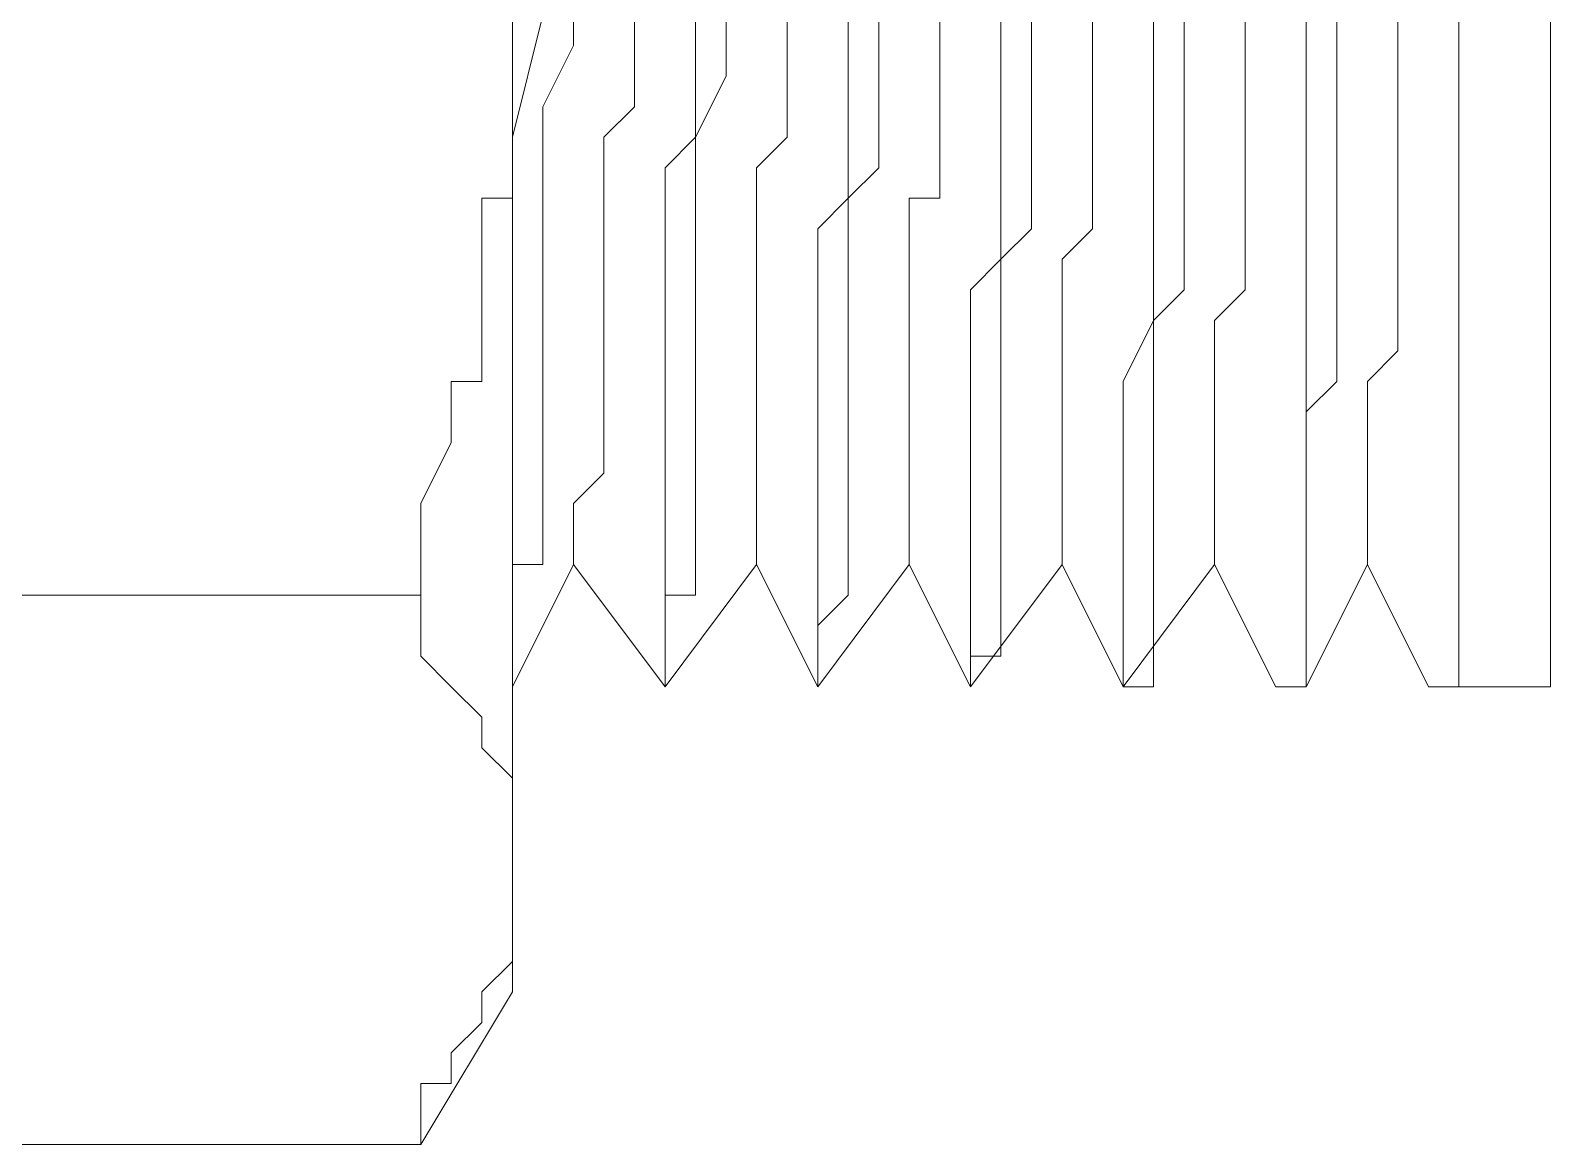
# Model space of a CAD drawing. Header units: millimetres. Extents: x 1341 to 37388, y -13954 to 1849.
# Drawn here: x 29658.43 to 29674.17, y 415.66 to 427.21 of the extents above; entities that cross this region are included whole.
import ezdxf

# ---------------------------------------------------------------- set-up
doc = ezdxf.new("R2010")
doc.units = ezdxf.units.MM
doc.layers.add('COMPONENTE', color=3, linetype='Continuous')

# ---------------------------------------------------------------- blocks, each defined once
blk = doc.blocks.new('TRANFORMADOR_IP00_TRAEL_VISTA_FRONT')
at = {"layer": 'COMPONENTE', "linetype": 'Continuous', "lineweight": 0}
for points in [[(5239.245, 3560.879), (5239.245, 3552.022)], [(5250, 3558.664), (5250, 3545.379)], [(5239.878, 3552.022), (5239.878, 3552.654)], [(5240.51, 3552.022), (5240.51, 3552.654)], [(5242.092, 3552.022), (5242.092, 3552.654)], [(5242.724, 3552.022), (5242.724, 3552.654)], [(5243.673, 3552.022), (5243.673, 3552.654)], [(5244.306, 3552.022), (5244.306, 3552.654)], [(5245.255, 3552.022), (5245.255, 3552.654)], [(5245.887, 3552.022), (5245.887, 3552.654)], [(5246.204, 3552.022), (5246.204, 3552.654)], [(5246.836, 3552.022), (5246.836, 3552.654)], [(5247.469, 3552.022), (5247.469, 3552.654)], [(5248.418, 3552.022), (5248.418, 3552.654)], [(5249.051, 3552.022), (5249.051, 3552.654)], [(5239.245, 3552.022), (5239.245, 3552.338)], [(5239.245, 3551.073), (5239.561, 3552.338)], [(5241.143, 3551.706), (5241.143, 3552.338)], [(5241.459, 3551.706), (5241.459, 3552.338)], [(5243.041, 3551.706), (5243.041, 3552.338)], [(5244.622, 3551.706), (5244.622, 3552.338)], [(5247.785, 3551.706), (5247.785, 3552.338)], [(5239.245, 3551.389), (5239.245, 3552.022)], [(5239.245, 3552.022), (5239.245, 3543.481)], [(5239.561, 3551.389), (5239.878, 3552.022)], [(5240.51, 3551.389), (5240.51, 3552.022)], [(5242.092, 3551.706), (5242.092, 3552.022)], [(5242.724, 3551.073), (5242.724, 3552.022)], [(5243.673, 3551.706), (5243.673, 3552.022)], [(5244.306, 3551.389), (5244.306, 3552.022)], [(5245.255, 3551.389), (5245.255, 3552.022)], [(5245.887, 3551.073), (5245.887, 3552.022)], [(5246.204, 3551.073), (5246.204, 3552.022)], [(5246.836, 3551.706), (5246.836, 3552.022)], [(5247.469, 3551.073), (5247.469, 3552.022)], [(5248.418, 3551.706), (5248.418, 3552.022)], [(5249.051, 3551.389), (5249.051, 3552.022)], [(5241.143, 3551.073), (5241.459, 3551.706)], [(5241.143, 3551.073), (5241.143, 3551.706)], [(5242.092, 3551.073), (5242.092, 3551.706)], [(5243.041, 3551.073), (5243.041, 3551.706)], [(5243.673, 3551.073), (5243.673, 3551.706)], [(5244.622, 3551.073), (5244.622, 3551.706)], [(5246.836, 3551.073), (5246.836, 3551.706)], [(5247.785, 3551.073), (5247.785, 3551.706)], [(5248.418, 3551.073), (5248.418, 3551.706)], [(5239.245, 3551.073), (5239.245, 3551.389)], [(5239.561, 3551.073), (5239.561, 3551.389)], [(5240.194, 3551.073), (5240.51, 3551.389)], [(5244.306, 3551.073), (5244.306, 3551.389)], [(5245.255, 3551.073), (5245.255, 3551.389)], [(5249.051, 3551.073), (5249.051, 3551.389)], [(5239.245, 3550.44), (5239.245, 3551.073)], [(5239.245, 3550.44), (5239.245, 3551.073)], [(5239.561, 3550.757), (5239.561, 3551.073)], [(5240.194, 3550.757), (5240.194, 3551.073)], [(5240.827, 3550.757), (5241.143, 3551.073)], [(5241.143, 3550.757), (5241.143, 3551.073)], [(5241.775, 3550.757), (5242.092, 3551.073)], [(5242.724, 3550.44), (5242.724, 3551.073)], [(5242.724, 3551.073), (5242.724, 3551.073)], [(5243.041, 3550.757), (5243.041, 3551.073)], [(5243.673, 3550.757), (5243.673, 3551.073)], [(5244.306, 3550.757), (5244.306, 3551.073)], [(5244.622, 3550.757), (5244.622, 3551.073)], [(5245.255, 3550.757), (5245.255, 3551.073)], [(5245.887, 3550.44), (5245.887, 3551.073)], [(5245.887, 3551.073), (5245.887, 3551.073)], [(5246.204, 3550.44), (5246.204, 3551.073)], [(5246.204, 3551.073), (5246.204, 3551.073)], [(5246.836, 3550.757), (5246.836, 3551.073)], [(5247.469, 3550.44), (5247.469, 3551.073)], [(5247.469, 3551.073), (5247.469, 3551.073)], [(5247.785, 3550.757), (5247.785, 3551.073)], [(5248.418, 3550.757), (5248.418, 3551.073)], [(5249.051, 3550.757), (5249.051, 3551.073)], [(5239.561, 3550.44), (5239.561, 3550.757)], [(5240.194, 3550.44), (5240.194, 3550.757)], [(5240.827, 3550.44), (5240.827, 3550.757)], [(5241.143, 3550.44), (5241.143, 3550.757)], [(5241.775, 3550.44), (5241.775, 3550.757)], [(5242.724, 3550.44), (5243.041, 3550.757)], [(5243.673, 3550.44), (5243.673, 3550.757)], [(5244.306, 3550.44), (5244.306, 3550.757)], [(5244.622, 3550.44), (5244.622, 3550.757)], [(5245.255, 3550.44), (5245.255, 3550.757)], [(5246.836, 3550.44), (5246.836, 3550.757)], [(5247.785, 3550.44), (5247.785, 3550.757)], [(5248.418, 3550.44), (5248.418, 3550.757)], [(5249.051, 3550.44), (5249.051, 3550.757)], [(5238.929, 3549.808), (5238.929, 3550.44)], [(5238.929, 3550.44), (5239.245, 3550.44)], [(5239.245, 3550.124), (5239.245, 3550.44)], [(5239.245, 3550.44), (5239.245, 3550.44)], [(5239.561, 3550.124), (5239.561, 3550.44)], [(5240.194, 3550.124), (5240.194, 3550.44)], [(5240.194, 3550.44), (5240.194, 3550.44)], [(5240.827, 3550.124), (5240.827, 3550.44)], [(5241.143, 3550.124), (5241.143, 3550.44)], [(5241.775, 3550.124), (5241.775, 3550.44)], [(5241.775, 3550.44), (5241.775, 3550.44)], [(5242.408, 3550.124), (5242.724, 3550.44)], [(5242.724, 3550.124), (5242.724, 3550.44)], [(5242.724, 3550.44), (5242.724, 3550.44)], [(5243.357, 3550.124), (5243.357, 3550.44)], [(5243.357, 3550.44), (5243.673, 3550.44)], [(5244.306, 3550.124), (5244.306, 3550.44)], [(5244.622, 3550.124), (5244.622, 3550.44)], [(5245.255, 3550.124), (5245.255, 3550.44)], [(5245.255, 3550.44), (5245.255, 3550.44)], [(5245.887, 3549.808), (5245.887, 3550.44)], [(5245.887, 3550.44), (5245.887, 3550.44)], [(5246.204, 3549.808), (5246.204, 3550.44)], [(5246.204, 3550.44), (5246.204, 3550.44)], [(5246.836, 3550.124), (5246.836, 3550.44)], [(5246.836, 3550.44), (5246.836, 3550.44)], [(5247.469, 3550.124), (5247.469, 3550.44)], [(5247.469, 3550.44), (5247.469, 3550.44)], [(5247.785, 3550.124), (5247.785, 3550.44)], [(5248.418, 3550.124), (5248.418, 3550.44)], [(5248.418, 3550.44), (5248.418, 3550.44)], [(5249.051, 3550.124), (5249.051, 3550.44)], [(5239.245, 3549.808), (5239.245, 3550.124)], [(5239.561, 3549.808), (5239.561, 3550.124)], [(5240.194, 3549.808), (5240.194, 3550.124)], [(5240.827, 3549.491), (5240.827, 3550.124)], [(5241.143, 3549.808), (5241.143, 3550.124)], [(5241.775, 3549.808), (5241.775, 3550.124)], [(5242.408, 3549.491), (5242.408, 3550.124)], [(5242.724, 3549.808), (5242.724, 3550.124)], [(5243.357, 3549.808), (5243.357, 3550.124)], [(5244.306, 3549.808), (5244.622, 3550.124)], [(5244.306, 3549.808), (5244.306, 3550.124)], [(5244.939, 3549.808), (5245.255, 3550.124)], [(5246.836, 3549.808), (5246.836, 3550.124)], [(5247.469, 3549.491), (5247.469, 3550.124)], [(5247.785, 3549.808), (5247.785, 3550.124)], [(5248.418, 3549.808), (5248.418, 3550.124)], [(5249.051, 3549.808), (5249.051, 3550.124)], [(5238.929, 3549.491), (5238.929, 3549.808)], [(5239.245, 3549.491), (5239.245, 3549.808)], [(5239.561, 3549.491), (5239.561, 3549.808)], [(5240.194, 3549.491), (5240.194, 3549.808)], [(5241.143, 3549.491), (5241.143, 3549.808)], [(5241.775, 3549.491), (5241.775, 3549.808)], [(5242.724, 3549.491), (5242.724, 3549.808)], [(5243.357, 3549.491), (5243.357, 3549.808)], [(5243.99, 3549.491), (5244.306, 3549.808)], [(5244.306, 3549.491), (5244.306, 3549.808)], [(5244.939, 3549.491), (5244.939, 3549.808)], [(5245.887, 3549.491), (5245.887, 3549.808)], [(5246.204, 3549.491), (5246.204, 3549.808)], [(5246.836, 3549.491), (5246.836, 3549.808)], [(5247.785, 3549.491), (5247.785, 3549.808)], [(5248.418, 3549.491), (5248.418, 3549.808)], [(5249.051, 3549.491), (5249.051, 3549.808)], [(5238.929, 3549.175), (5238.929, 3549.491)], [(5239.245, 3549.175), (5239.245, 3549.491)], [(5239.561, 3549.175), (5239.561, 3549.491)], [(5240.194, 3549.175), (5240.194, 3549.491)], [(5240.194, 3549.491), (5240.194, 3549.491)], [(5240.827, 3549.175), (5240.827, 3549.491)], [(5240.827, 3549.491), (5240.827, 3549.491)], [(5241.143, 3549.175), (5241.143, 3549.491)], [(5241.775, 3549.175), (5241.775, 3549.491)], [(5241.775, 3549.491), (5241.775, 3549.491)], [(5242.408, 3549.175), (5242.408, 3549.491)], [(5242.408, 3549.491), (5242.408, 3549.491)], [(5242.724, 3549.175), (5242.724, 3549.491)], [(5243.357, 3549.175), (5243.357, 3549.491)], [(5243.357, 3549.491), (5243.357, 3549.491)], [(5243.99, 3549.175), (5243.99, 3549.491)], [(5244.306, 3549.175), (5244.306, 3549.491)], [(5244.939, 3549.175), (5244.939, 3549.491)], [(5244.939, 3549.491), (5244.939, 3549.491)], [(5245.887, 3549.175), (5246.204, 3549.491)], [(5245.887, 3549.175), (5245.887, 3549.491)], [(5245.887, 3549.491), (5245.887, 3549.491)], [(5246.204, 3549.491), (5246.204, 3549.491)], [(5246.52, 3549.175), (5246.836, 3549.491)], [(5246.836, 3549.491), (5246.836, 3549.491)], [(5247.469, 3549.175), (5247.469, 3549.491)], [(5247.469, 3549.491), (5247.469, 3549.491)], [(5247.785, 3549.175), (5247.785, 3549.491)], [(5248.418, 3549.175), (5248.418, 3549.491)], [(5248.418, 3549.491), (5248.418, 3549.491)], [(5249.051, 3549.175), (5249.051, 3549.491)], [(5238.929, 3548.542), (5238.929, 3549.175)], [(5239.245, 3548.859), (5239.245, 3549.175)], [(5239.561, 3548.859), (5239.561, 3549.175)], [(5240.194, 3548.859), (5240.194, 3549.175)], [(5240.827, 3548.859), (5240.827, 3549.175)], [(5241.143, 3548.859), (5241.143, 3549.175)], [(5241.775, 3548.859), (5241.775, 3549.175)], [(5242.408, 3548.542), (5242.408, 3549.175)], [(5242.724, 3548.859), (5242.724, 3549.175)], [(5243.357, 3548.859), (5243.357, 3549.175)], [(5243.99, 3548.859), (5243.99, 3549.175)], [(5244.306, 3548.859), (5244.306, 3549.175)], [(5244.939, 3548.859), (5244.939, 3549.175)], [(5245.571, 3548.542), (5245.887, 3549.175)], [(5245.887, 3548.542), (5245.887, 3549.175)], [(5246.52, 3548.859), (5246.52, 3549.175)], [(5247.469, 3548.542), (5247.469, 3549.175)], [(5247.785, 3548.859), (5247.785, 3549.175)], [(5248.418, 3548.859), (5248.418, 3549.175)], [(5249.051, 3548.859), (5249.051, 3549.175)], [(5239.245, 3548.542), (5239.245, 3548.859)], [(5239.561, 3548.542), (5239.561, 3548.859)], [(5240.194, 3548.542), (5240.194, 3548.859)], [(5240.827, 3548.542), (5240.827, 3548.859)], [(5241.143, 3548.542), (5241.143, 3548.859)], [(5241.775, 3548.542), (5241.775, 3548.859)], [(5242.724, 3548.542), (5242.724, 3548.859)], [(5243.357, 3548.542), (5243.357, 3548.859)], [(5243.99, 3548.542), (5243.99, 3548.859)], [(5244.306, 3548.542), (5244.306, 3548.859)], [(5244.939, 3548.542), (5244.939, 3548.859)], [(5246.52, 3548.542), (5246.52, 3548.859)], [(5247.785, 3548.542), (5247.785, 3548.859)], [(5248.102, 3548.542), (5248.418, 3548.859)], [(5249.051, 3548.542), (5249.051, 3548.859)], [(5238.612, 3547.91), (5238.612, 3548.542)], [(5238.612, 3548.542), (5238.929, 3548.542)], [(5239.245, 3548.226), (5239.245, 3548.542)], [(5239.245, 3548.542), (5239.245, 3548.542)], [(5239.561, 3547.91), (5239.561, 3548.542)], [(5239.561, 3548.542), (5239.561, 3548.542)], [(5240.194, 3548.226), (5240.194, 3548.542)], [(5240.194, 3548.542), (5240.194, 3548.542)], [(5240.194, 3548.542), (5240.194, 3548.542)], [(5240.827, 3548.226), (5240.827, 3548.542)], [(5241.143, 3547.91), (5241.143, 3548.542)], [(5241.143, 3548.542), (5241.143, 3548.542)], [(5241.775, 3548.226), (5241.775, 3548.542)], [(5241.775, 3548.542), (5241.775, 3548.542)], [(5241.775, 3548.542), (5241.775, 3548.542)], [(5242.408, 3548.226), (5242.408, 3548.542)], [(5242.408, 3548.542), (5242.408, 3548.542)], [(5242.724, 3548.226), (5242.724, 3548.542)], [(5243.357, 3548.226), (5243.357, 3548.542)], [(5243.357, 3548.542), (5243.357, 3548.542)], [(5243.357, 3548.542), (5243.357, 3548.542)], [(5243.99, 3548.226), (5243.99, 3548.542)], [(5243.99, 3548.542), (5243.99, 3548.542)], [(5244.306, 3548.226), (5244.306, 3548.542)], [(5244.939, 3548.226), (5244.939, 3548.542)], [(5244.939, 3548.542), (5244.939, 3548.542)], [(5244.939, 3548.542), (5244.939, 3548.542)], [(5245.571, 3548.226), (5245.571, 3548.542)], [(5245.571, 3548.542), (5245.571, 3548.542)], [(5245.887, 3548.226), (5245.887, 3548.542)], [(5245.887, 3548.542), (5245.887, 3548.542)], [(5246.52, 3548.226), (5246.52, 3548.542)], [(5246.52, 3548.542), (5246.52, 3548.542)], [(5246.52, 3548.542), (5246.52, 3548.542)], [(5247.469, 3548.226), (5247.785, 3548.542)], [(5247.469, 3548.226), (5247.469, 3548.542)], [(5247.469, 3548.542), (5247.469, 3548.542)], [(5248.102, 3548.226), (5248.102, 3548.542)], [(5248.102, 3548.542), (5248.102, 3548.542)], [(5248.102, 3548.542), (5248.102, 3548.542)], [(5249.051, 3547.91), (5249.051, 3548.542)], [(5249.051, 3548.542), (5249.051, 3548.542)], [(5239.245, 3547.91), (5239.245, 3548.226)], [(5240.194, 3547.91), (5240.194, 3548.226)], [(5240.827, 3547.91), (5240.827, 3548.226)], [(5240.827, 3548.226), (5240.827, 3548.226)], [(5241.775, 3547.91), (5241.775, 3548.226)], [(5242.408, 3547.91), (5242.408, 3548.226)], [(5242.408, 3548.226), (5242.408, 3548.226)], [(5242.724, 3547.91), (5242.724, 3548.226)], [(5243.357, 3547.91), (5243.357, 3548.226)], [(5243.99, 3547.91), (5243.99, 3548.226)], [(5244.306, 3547.91), (5244.306, 3548.226)], [(5244.306, 3548.226), (5244.306, 3548.226)], [(5244.939, 3547.91), (5244.939, 3548.226)], [(5245.571, 3547.91), (5245.571, 3548.226)], [(5245.887, 3547.91), (5245.887, 3548.226)], [(5246.52, 3547.91), (5246.52, 3548.226)], [(5247.469, 3547.91), (5247.469, 3548.226)], [(5247.469, 3547.91), (5247.469, 3548.226)], [(5247.469, 3548.226), (5247.469, 3548.226)], [(5248.102, 3547.91), (5248.102, 3548.226)], [(5238.296, 3547.277), (5238.612, 3547.91)], [(5238.612, 3547.91), (5238.612, 3547.91)], [(5239.245, 3547.593), (5239.245, 3547.91)], [(5239.245, 3547.91), (5239.245, 3547.91)], [(5239.561, 3547.593), (5239.561, 3547.91)], [(5239.561, 3547.91), (5239.561, 3547.91)], [(5239.561, 3547.91), (5239.561, 3547.91)], [(5239.561, 3547.91), (5239.561, 3547.91)], [(5240.194, 3547.593), (5240.194, 3547.91)], [(5240.194, 3547.91), (5240.194, 3547.91)], [(5240.194, 3547.91), (5240.194, 3547.91)], [(5240.827, 3547.593), (5240.827, 3547.91)], [(5240.827, 3547.91), (5240.827, 3547.91)], [(5240.827, 3547.91), (5240.827, 3547.91)], [(5241.143, 3547.593), (5241.143, 3547.91)], [(5241.143, 3547.91), (5241.143, 3547.91)], [(5241.143, 3547.91), (5241.143, 3547.91)], [(5241.143, 3547.91), (5241.143, 3547.91)], [(5241.775, 3547.593), (5241.775, 3547.91)], [(5241.775, 3547.91), (5241.775, 3547.91)], [(5241.775, 3547.91), (5241.775, 3547.91)], [(5242.408, 3547.593), (5242.408, 3547.91)], [(5242.408, 3547.91), (5242.408, 3547.91)], [(5242.408, 3547.91), (5242.408, 3547.91)], [(5242.724, 3547.593), (5242.724, 3547.91)], [(5242.724, 3547.91), (5242.724, 3547.91)], [(5242.724, 3547.91), (5242.724, 3547.91)], [(5242.724, 3547.91), (5242.724, 3547.91)], [(5243.357, 3547.593), (5243.357, 3547.91)], [(5243.357, 3547.91), (5243.357, 3547.91)], [(5243.357, 3547.91), (5243.357, 3547.91)], [(5243.357, 3547.91), (5243.357, 3547.91)], [(5243.357, 3547.91), (5243.357, 3547.91)], [(5243.357, 3547.91), (5243.357, 3547.91)], [(5243.99, 3547.593), (5243.99, 3547.91)], [(5243.99, 3547.91), (5243.99, 3547.91)], [(5243.99, 3547.91), (5243.99, 3547.91)], [(5243.99, 3547.91), (5243.99, 3547.91)], [(5244.306, 3547.593), (5244.306, 3547.91)], [(5244.306, 3547.91), (5244.306, 3547.91)], [(5244.306, 3547.91), (5244.306, 3547.91)], [(5244.306, 3547.91), (5244.306, 3547.91)], [(5244.939, 3547.593), (5244.939, 3547.91)], [(5244.939, 3547.91), (5244.939, 3547.91)], [(5244.939, 3547.91), (5244.939, 3547.91)], [(5245.571, 3547.593), (5245.571, 3547.91)], [(5245.571, 3547.91), (5245.571, 3547.91)], [(5245.571, 3547.91), (5245.571, 3547.91)], [(5245.887, 3547.593), (5245.887, 3547.91)], [(5245.887, 3547.91), (5245.887, 3547.91)], [(5245.887, 3547.91), (5245.887, 3547.91)], [(5245.887, 3547.91), (5245.887, 3547.91)], [(5246.52, 3547.593), (5246.52, 3547.91)], [(5246.52, 3547.91), (5246.52, 3547.91)], [(5246.52, 3547.91), (5246.52, 3547.91)], [(5247.469, 3547.593), (5247.469, 3547.91)], [(5247.469, 3547.91), (5247.469, 3547.91)], [(5247.469, 3547.91), (5247.469, 3547.91)], [(5247.469, 3547.91), (5247.469, 3547.91)], [(5247.469, 3547.593), (5247.469, 3547.91)], [(5247.469, 3547.91), (5247.469, 3547.91)], [(5247.469, 3547.91), (5247.469, 3547.91)], [(5248.102, 3547.593), (5248.102, 3547.91)], [(5248.102, 3547.91), (5248.102, 3547.91)], [(5248.102, 3547.91), (5248.102, 3547.91)], [(5248.102, 3547.91), (5248.102, 3547.91)], [(5248.102, 3547.91), (5248.102, 3547.91)], [(5248.102, 3547.91), (5248.102, 3547.91)], [(5249.051, 3547.593), (5249.051, 3547.91)], [(5249.051, 3547.91), (5249.051, 3547.91)], [(5249.051, 3547.91), (5249.051, 3547.91)], [(5249.051, 3547.91), (5249.051, 3547.91)], [(5239.245, 3547.277), (5239.245, 3547.593)], [(5239.561, 3547.277), (5239.561, 3547.593)], [(5239.561, 3547.593), (5239.561, 3547.593)], [(5239.878, 3547.277), (5240.194, 3547.593)], [(5240.194, 3547.593), (5240.194, 3547.593)], [(5240.194, 3547.593), (5240.194, 3547.593)], [(5240.827, 3547.277), (5240.827, 3547.593)], [(5240.827, 3547.593), (5240.827, 3547.593)], [(5241.143, 3547.277), (5241.143, 3547.593)], [(5241.143, 3547.593), (5241.143, 3547.593)], [(5241.775, 3547.277), (5241.775, 3547.593)], [(5242.408, 3547.277), (5242.408, 3547.593)], [(5242.408, 3547.593), (5242.408, 3547.593)], [(5242.724, 3547.277), (5242.724, 3547.593)], [(5242.724, 3547.593), (5242.724, 3547.593)], [(5243.357, 3547.277), (5243.357, 3547.593)], [(5243.99, 3547.277), (5243.99, 3547.593)], [(5243.99, 3547.593), (5243.99, 3547.593)], [(5244.306, 3547.277), (5244.306, 3547.593)], [(5244.306, 3547.593), (5244.306, 3547.593)], [(5244.939, 3547.277), (5244.939, 3547.593)], [(5244.939, 3547.593), (5244.939, 3547.593)], [(5245.571, 3547.277), (5245.571, 3547.593)], [(5245.571, 3547.593), (5245.571, 3547.593)], [(5245.887, 3547.277), (5245.887, 3547.593)], [(5245.887, 3547.593), (5245.887, 3547.593)], [(5246.52, 3547.277), (5246.52, 3547.593)], [(5247.469, 3547.277), (5247.469, 3547.593)], [(5247.469, 3547.593), (5247.469, 3547.593)], [(5247.469, 3547.277), (5247.469, 3547.593)], [(5247.469, 3547.593), (5247.469, 3547.593)], [(5248.102, 3547.277), (5248.102, 3547.593)], [(5248.102, 3547.593), (5248.102, 3547.593)], [(5249.051, 3547.277), (5249.051, 3547.593)], [(5249.051, 3547.593), (5249.051, 3547.593)], [(5238.296, 3546.961), (5238.296, 3547.277)], [(5239.245, 3546.961), (5239.245, 3547.277)], [(5239.561, 3546.961), (5239.561, 3547.277)], [(5239.561, 3547.277), (5239.561, 3547.277)], [(5239.878, 3546.961), (5239.878, 3547.277)], [(5239.878, 3547.277), (5239.878, 3547.277)], [(5239.878, 3547.277), (5239.878, 3547.277)], [(5239.878, 3547.277), (5239.878, 3547.277)], [(5240.827, 3546.961), (5240.827, 3547.277)], [(5240.827, 3547.277), (5240.827, 3547.277)], [(5241.143, 3546.961), (5241.143, 3547.277)], [(5241.143, 3547.277), (5241.143, 3547.277)], [(5241.775, 3546.961), (5241.775, 3547.277)], [(5241.775, 3547.277), (5241.775, 3547.277)], [(5241.775, 3547.277), (5241.775, 3547.277)], [(5242.408, 3546.961), (5242.408, 3547.277)], [(5242.408, 3547.277), (5242.408, 3547.277)], [(5242.724, 3546.961), (5242.724, 3547.277)], [(5242.724, 3547.277), (5242.724, 3547.277)], [(5243.357, 3546.961), (5243.357, 3547.277)], [(5243.357, 3547.277), (5243.357, 3547.277)], [(5243.99, 3546.961), (5243.99, 3547.277)], [(5243.99, 3547.277), (5243.99, 3547.277)], [(5244.306, 3546.961), (5244.306, 3547.277)], [(5244.306, 3547.277), (5244.306, 3547.277)], [(5244.939, 3546.961), (5244.939, 3547.277)], [(5244.939, 3547.277), (5244.939, 3547.277)], [(5244.939, 3547.277), (5244.939, 3547.277)], [(5244.939, 3547.277), (5244.939, 3547.277)], [(5245.571, 3546.961), (5245.571, 3547.277)], [(5245.571, 3547.277), (5245.571, 3547.277)], [(5245.887, 3546.961), (5245.887, 3547.277)], [(5245.887, 3547.277), (5245.887, 3547.277)], [(5246.52, 3546.961), (5246.52, 3547.277)], [(5246.52, 3547.277), (5246.52, 3547.277)], [(5247.469, 3546.961), (5247.469, 3547.277)], [(5247.469, 3547.277), (5247.469, 3547.277)], [(5247.469, 3546.961), (5247.469, 3547.277)], [(5247.469, 3547.277), (5247.469, 3547.277)], [(5248.102, 3546.961), (5248.102, 3547.277)], [(5248.102, 3547.277), (5248.102, 3547.277)], [(5249.051, 3546.961), (5249.051, 3547.277)], [(5249.051, 3547.277), (5249.051, 3547.277)], [(5238.296, 3546.328), (5238.296, 3546.961)], [(5239.245, 3546.645), (5239.245, 3546.961)], [(5239.245, 3546.961), (5239.245, 3546.961)], [(5239.245, 3546.961), (5239.245, 3546.961)], [(5239.245, 3546.961), (5239.245, 3546.961)], [(5239.245, 3546.961), (5239.245, 3546.961)], [(5239.561, 3546.645), (5239.561, 3546.961)], [(5239.561, 3546.961), (5239.561, 3546.961)], [(5239.561, 3546.961), (5239.561, 3546.961)], [(5239.561, 3546.961), (5239.561, 3546.961)], [(5239.878, 3546.645), (5239.878, 3546.961)], [(5239.878, 3546.961), (5239.878, 3546.961)], [(5239.878, 3546.961), (5239.878, 3546.961)], [(5239.878, 3546.961), (5239.878, 3546.961)], [(5239.878, 3546.961), (5239.878, 3546.961)], [(5239.878, 3546.961), (5239.878, 3546.961)], [(5239.878, 3546.961), (5239.878, 3546.961)], [(5239.878, 3546.961), (5239.878, 3546.961)], [(5239.878, 3546.961), (5239.878, 3546.961)], [(5239.878, 3546.961), (5239.878, 3546.961)], [(5240.827, 3546.645), (5240.827, 3546.961)], [(5240.827, 3546.961), (5240.827, 3546.961)], [(5240.827, 3546.961), (5240.827, 3546.961)], [(5240.827, 3546.961), (5240.827, 3546.961)], [(5240.827, 3546.961), (5240.827, 3546.961)], [(5241.143, 3546.645), (5241.143, 3546.961)], [(5241.143, 3546.961), (5241.143, 3546.961)], [(5241.143, 3546.961), (5241.143, 3546.961)], [(5241.143, 3546.961), (5241.143, 3546.961)], [(5241.143, 3546.961), (5241.143, 3546.961)], [(5241.775, 3546.645), (5241.775, 3546.961)], [(5241.775, 3546.961), (5241.775, 3546.961)], [(5241.775, 3546.961), (5241.775, 3546.961)], [(5241.775, 3546.961), (5241.775, 3546.961)], [(5241.775, 3546.961), (5241.775, 3546.961)], [(5241.775, 3546.961), (5241.775, 3546.961)], [(5241.775, 3546.961), (5241.775, 3546.961)], [(5241.775, 3546.961), (5241.775, 3546.961)], [(5241.775, 3546.961), (5241.775, 3546.961)], [(5241.775, 3546.961), (5241.775, 3546.961)], [(5241.775, 3546.961), (5241.775, 3546.961)], [(5242.408, 3546.645), (5242.408, 3546.961)], [(5242.408, 3546.961), (5242.408, 3546.961)], [(5242.408, 3546.961), (5242.408, 3546.961)], [(5242.408, 3546.961), (5242.408, 3546.961)], [(5242.408, 3546.961), (5242.408, 3546.961)], [(5242.724, 3546.645), (5242.724, 3546.961)], [(5242.724, 3546.961), (5242.724, 3546.961)], [(5242.724, 3546.961), (5242.724, 3546.961)], [(5242.724, 3546.961), (5242.724, 3546.961)], [(5243.357, 3546.645), (5243.357, 3546.961)], [(5243.357, 3546.961), (5243.357, 3546.961)], [(5243.357, 3546.961), (5243.357, 3546.961)], [(5243.357, 3546.961), (5243.357, 3546.961)], [(5243.357, 3546.961), (5243.357, 3546.961)], [(5243.357, 3546.961), (5243.357, 3546.961)], [(5243.357, 3546.961), (5243.357, 3546.961)], [(5243.357, 3546.961), (5243.357, 3546.961)], [(5243.357, 3546.961), (5243.357, 3546.961)], [(5243.99, 3546.645), (5243.99, 3546.961)], [(5243.99, 3546.961), (5243.99, 3546.961)], [(5243.99, 3546.961), (5243.99, 3546.961)], [(5243.99, 3546.961), (5243.99, 3546.961)], [(5244.306, 3546.645), (5244.306, 3546.961)], [(5244.306, 3546.961), (5244.306, 3546.961)], [(5244.306, 3546.961), (5244.306, 3546.961)], [(5244.306, 3546.961), (5244.306, 3546.961)], [(5244.939, 3546.645), (5244.939, 3546.961)], [(5244.939, 3546.961), (5244.939, 3546.961)], [(5244.939, 3546.961), (5244.939, 3546.961)], [(5244.939, 3546.961), (5244.939, 3546.961)], [(5244.939, 3546.961), (5244.939, 3546.961)], [(5244.939, 3546.961), (5244.939, 3546.961)], [(5244.939, 3546.961), (5244.939, 3546.961)], [(5244.939, 3546.961), (5244.939, 3546.961)], [(5244.939, 3546.961), (5244.939, 3546.961)], [(5244.939, 3546.961), (5244.939, 3546.961)], [(5244.939, 3546.961), (5244.939, 3546.961)], [(5245.571, 3546.645), (5245.571, 3546.961)], [(5245.571, 3546.961), (5245.571, 3546.961)], [(5245.571, 3546.961), (5245.571, 3546.961)], [(5245.571, 3546.961), (5245.571, 3546.961)], [(5245.571, 3546.961), (5245.571, 3546.961)], [(5245.887, 3546.645), (5245.887, 3546.961)], [(5245.887, 3546.961), (5245.887, 3546.961)], [(5245.887, 3546.961), (5245.887, 3546.961)], [(5245.887, 3546.961), (5245.887, 3546.961)], [(5246.52, 3546.645), (5246.52, 3546.961)], [(5246.52, 3546.961), (5246.52, 3546.961)], [(5246.52, 3546.961), (5246.52, 3546.961)], [(5246.52, 3546.961), (5246.52, 3546.961)], [(5246.52, 3546.961), (5246.52, 3546.961)], [(5246.52, 3546.961), (5246.52, 3546.961)], [(5246.52, 3546.961), (5246.52, 3546.961)], [(5246.52, 3546.961), (5246.52, 3546.961)], [(5246.52, 3546.961), (5246.52, 3546.961)], [(5246.52, 3546.961), (5246.52, 3546.961)], [(5246.52, 3546.961), (5246.52, 3546.961)], [(5247.469, 3546.645), (5247.469, 3546.961)], [(5247.469, 3546.961), (5247.469, 3546.961)], [(5247.469, 3546.961), (5247.469, 3546.961)], [(5247.469, 3546.961), (5247.469, 3546.961)], [(5247.469, 3546.645), (5247.469, 3546.961)], [(5247.469, 3546.961), (5247.469, 3546.961)], [(5247.469, 3546.961), (5247.469, 3546.961)], [(5247.469, 3546.961), (5247.469, 3546.961)], [(5247.469, 3546.961), (5247.469, 3546.961)], [(5248.102, 3546.645), (5248.102, 3546.961)], [(5248.102, 3546.961), (5248.102, 3546.961)], [(5248.102, 3546.961), (5248.102, 3546.961)], [(5248.102, 3546.961), (5248.102, 3546.961)], [(5248.102, 3546.961), (5248.102, 3546.961)], [(5248.102, 3546.961), (5248.102, 3546.961)], [(5248.102, 3546.961), (5248.102, 3546.961)], [(5249.051, 3546.645), (5249.051, 3546.961)], [(5249.051, 3546.961), (5249.051, 3546.961)], [(5249.051, 3546.961), (5249.051, 3546.961)], [(5249.051, 3546.961), (5249.051, 3546.961)], [(5239.245, 3545.379), (5239.878, 3546.645)], [(5239.245, 3545.379), (5239.878, 3546.645)], [(5239.245, 3546.328), (5239.245, 3546.645)], [(5239.245, 3546.645), (5239.245, 3546.645)], [(5239.245, 3546.645), (5239.561, 3546.645)], [(5239.245, 3546.328), (5239.245, 3546.645)], [(5239.245, 3546.645), (5239.245, 3546.645)], [(5239.878, 3546.645), (5240.827, 3545.379)], [(5239.878, 3546.645), (5239.878, 3546.645)], [(5239.878, 3546.645), (5239.878, 3546.645)], [(5240.827, 3545.379), (5241.775, 3546.645)], [(5240.827, 3545.379), (5241.775, 3546.645)], [(5240.827, 3546.328), (5240.827, 3546.645)], [(5240.827, 3546.645), (5240.827, 3546.645)], [(5241.143, 3546.328), (5241.143, 3546.645)], [(5241.143, 3546.645), (5241.143, 3546.645)], [(5241.775, 3546.645), (5242.408, 3545.379)], [(5241.775, 3546.645), (5241.775, 3546.645)], [(5241.775, 3546.645), (5241.775, 3546.645)], [(5241.775, 3546.645), (5241.775, 3546.645)], [(5242.408, 3545.379), (5243.357, 3546.645)], [(5242.408, 3545.379), (5243.357, 3546.645)], [(5242.408, 3546.328), (5242.408, 3546.645)], [(5242.408, 3546.645), (5242.408, 3546.645)], [(5242.724, 3546.328), (5242.724, 3546.645)], [(5242.724, 3546.645), (5242.724, 3546.645)], [(5242.724, 3546.645), (5242.724, 3546.645)], [(5243.357, 3546.645), (5243.99, 3545.379)], [(5243.357, 3546.645), (5243.357, 3546.645)], [(5243.357, 3546.645), (5243.357, 3546.645)], [(5243.357, 3546.645), (5243.357, 3546.645)], [(5243.357, 3546.645), (5243.357, 3546.645)], [(5243.357, 3546.645), (5243.357, 3546.645)], [(5243.357, 3546.645), (5243.357, 3546.645)], [(5243.99, 3545.379), (5244.939, 3546.645)], [(5243.99, 3545.379), (5244.939, 3546.645)], [(5243.99, 3546.328), (5243.99, 3546.645)], [(5243.99, 3546.645), (5243.99, 3546.645)], [(5243.99, 3546.645), (5243.99, 3546.645)], [(5244.306, 3546.328), (5244.306, 3546.645)], [(5244.306, 3546.645), (5244.306, 3546.645)], [(5244.306, 3546.645), (5244.306, 3546.645)], [(5244.939, 3546.645), (5245.571, 3545.379)], [(5244.939, 3546.645), (5244.939, 3546.645)], [(5244.939, 3546.645), (5244.939, 3546.645)], [(5245.571, 3545.379), (5246.52, 3546.645)], [(5245.571, 3545.379), (5246.52, 3546.645)], [(5245.571, 3546.328), (5245.571, 3546.645)], [(5245.571, 3546.645), (5245.571, 3546.645)], [(5245.887, 3546.328), (5245.887, 3546.645)], [(5245.887, 3546.645), (5245.887, 3546.645)], [(5245.887, 3546.645), (5245.887, 3546.645)], [(5246.52, 3546.645), (5247.153, 3545.379)], [(5246.52, 3546.645), (5246.52, 3546.645)], [(5246.52, 3546.645), (5246.52, 3546.645)], [(5246.52, 3546.645), (5246.52, 3546.645)], [(5246.52, 3546.645), (5246.52, 3546.645)], [(5247.469, 3545.379), (5248.102, 3546.645)], [(5247.469, 3545.379), (5248.102, 3546.645)], [(5247.469, 3546.328), (5247.469, 3546.645)], [(5247.469, 3546.645), (5247.469, 3546.645)], [(5247.469, 3546.645), (5247.469, 3546.645)], [(5247.469, 3546.328), (5247.469, 3546.645)], [(5247.469, 3546.645), (5247.469, 3546.645)], [(5248.102, 3546.645), (5248.734, 3545.379)], [(5248.102, 3546.645), (5248.102, 3546.645)], [(5248.102, 3546.645), (5248.102, 3546.645)], [(5248.102, 3546.645), (5248.102, 3546.645)], [(5248.102, 3546.645), (5248.102, 3546.645)], [(5248.102, 3546.645), (5248.102, 3546.645)], [(5248.102, 3546.645), (5248.102, 3546.645)], [(5248.102, 3546.645), (5248.102, 3546.645)], [(5249.051, 3546.328), (5249.051, 3546.645)], [(5249.051, 3546.645), (5249.051, 3546.645)], [(5249.051, 3546.645), (5249.051, 3546.645)], [(5222.797, 3546.328), (5238.296, 3546.328)], [(5238.296, 3546.012), (5238.296, 3546.328)], [(5239.245, 3546.012), (5239.245, 3546.328)], [(5239.245, 3546.328), (5239.245, 3546.328)], [(5239.245, 3546.328), (5239.245, 3546.328)], [(5239.245, 3546.328), (5239.245, 3546.328)], [(5239.245, 3546.328), (5239.245, 3546.328)], [(5239.245, 3546.012), (5239.245, 3546.328)], [(5239.245, 3546.328), (5239.245, 3546.328)], [(5239.245, 3546.328), (5239.245, 3546.328)], [(5239.245, 3546.328), (5239.245, 3546.328)], [(5239.245, 3546.328), (5239.245, 3546.328)], [(5239.245, 3546.328), (5239.245, 3546.328)], [(5239.245, 3546.328), (5239.245, 3546.328)], [(5240.827, 3546.012), (5240.827, 3546.328)], [(5240.827, 3546.328), (5240.827, 3546.328)], [(5240.827, 3546.328), (5240.827, 3546.328)], [(5240.827, 3546.328), (5240.827, 3546.328)], [(5240.827, 3546.328), (5241.143, 3546.328)], [(5240.827, 3546.012), (5240.827, 3546.328)], [(5240.827, 3546.328), (5240.827, 3546.328)], [(5240.827, 3546.328), (5240.827, 3546.328)], [(5240.827, 3546.328), (5240.827, 3546.328)], [(5240.827, 3546.328), (5240.827, 3546.328)], [(5240.827, 3546.328), (5240.827, 3546.328)], [(5241.143, 3546.328), (5241.143, 3546.328)], [(5242.408, 3546.012), (5242.724, 3546.328)], [(5242.408, 3546.012), (5242.408, 3546.328)], [(5242.408, 3546.328), (5242.408, 3546.328)], [(5242.408, 3546.328), (5242.408, 3546.328)], [(5242.408, 3546.328), (5242.408, 3546.328)], [(5242.408, 3546.328), (5242.408, 3546.328)], [(5242.408, 3546.328), (5242.408, 3546.328)], [(5242.724, 3546.328), (5242.724, 3546.328)], [(5242.724, 3546.328), (5242.724, 3546.328)], [(5242.724, 3546.328), (5242.724, 3546.328)], [(5242.724, 3546.328), (5242.724, 3546.328)], [(5242.724, 3546.328), (5242.724, 3546.328)], [(5243.99, 3546.012), (5243.99, 3546.328)], [(5243.99, 3546.328), (5243.99, 3546.328)], [(5243.99, 3546.328), (5243.99, 3546.328)], [(5243.99, 3546.328), (5243.99, 3546.328)], [(5243.99, 3546.328), (5243.99, 3546.328)], [(5244.306, 3546.012), (5244.306, 3546.328)], [(5244.306, 3546.328), (5244.306, 3546.328)], [(5244.306, 3546.328), (5244.306, 3546.328)], [(5244.306, 3546.328), (5244.306, 3546.328)], [(5244.306, 3546.328), (5244.306, 3546.328)], [(5245.571, 3546.012), (5245.571, 3546.328)], [(5245.571, 3546.328), (5245.571, 3546.328)], [(5245.571, 3546.328), (5245.571, 3546.328)], [(5245.571, 3546.328), (5245.571, 3546.328)], [(5245.571, 3546.328), (5245.571, 3546.328)], [(5245.571, 3546.328), (5245.571, 3546.328)], [(5245.887, 3546.012), (5245.887, 3546.328)], [(5245.887, 3546.328), (5245.887, 3546.328)], [(5245.887, 3546.328), (5245.887, 3546.328)], [(5245.887, 3546.328), (5245.887, 3546.328)], [(5245.887, 3546.328), (5245.887, 3546.328)], [(5247.469, 3546.012), (5247.469, 3546.328)], [(5247.469, 3546.328), (5247.469, 3546.328)], [(5247.469, 3546.328), (5247.469, 3546.328)], [(5247.469, 3546.328), (5247.469, 3546.328)], [(5247.469, 3546.328), (5247.469, 3546.328)], [(5247.469, 3546.328), (5247.469, 3546.328)], [(5247.469, 3546.012), (5247.469, 3546.328)], [(5247.469, 3546.328), (5247.469, 3546.328)], [(5247.469, 3546.328), (5247.469, 3546.328)], [(5247.469, 3546.328), (5247.469, 3546.328)], [(5247.469, 3546.328), (5247.469, 3546.328)], [(5247.469, 3546.328), (5247.469, 3546.328)], [(5249.051, 3546.012), (5249.051, 3546.328)], [(5249.051, 3546.328), (5249.051, 3546.328)], [(5249.051, 3546.328), (5249.051, 3546.328)], [(5249.051, 3546.328), (5249.051, 3546.328)], [(5249.051, 3546.328), (5249.051, 3546.328)], [(5238.296, 3545.696), (5238.296, 3546.012)], [(5239.245, 3545.696), (5239.245, 3546.012)], [(5239.245, 3546.012), (5239.245, 3546.012)], [(5239.245, 3546.012), (5239.245, 3546.012)], [(5239.245, 3546.012), (5239.245, 3546.012)], [(5239.245, 3545.696), (5239.245, 3546.012)], [(5239.245, 3546.012), (5239.245, 3546.012)], [(5239.245, 3546.012), (5239.245, 3546.012)], [(5239.245, 3546.012), (5239.245, 3546.012)], [(5240.827, 3545.696), (5240.827, 3546.012)], [(5240.827, 3546.012), (5240.827, 3546.012)], [(5240.827, 3546.012), (5240.827, 3546.012)], [(5240.827, 3545.696), (5240.827, 3546.012)], [(5240.827, 3546.012), (5240.827, 3546.012)], [(5240.827, 3546.012), (5240.827, 3546.012)], [(5242.408, 3545.696), (5242.408, 3546.012)], [(5242.408, 3546.012), (5242.408, 3546.012)], [(5242.408, 3546.012), (5242.408, 3546.012)], [(5242.408, 3545.696), (5242.408, 3546.012)], [(5242.408, 3546.012), (5242.408, 3546.012)], [(5242.408, 3546.012), (5242.408, 3546.012)], [(5243.99, 3545.696), (5243.99, 3546.012)], [(5243.99, 3546.012), (5243.99, 3546.012)], [(5243.99, 3546.012), (5243.99, 3546.012)], [(5243.99, 3546.012), (5243.99, 3546.012)], [(5244.306, 3545.696), (5244.306, 3546.012)], [(5244.306, 3546.012), (5244.306, 3546.012)], [(5244.306, 3546.012), (5244.306, 3546.012)], [(5244.306, 3546.012), (5244.306, 3546.012)], [(5245.571, 3545.696), (5245.571, 3546.012)], [(5245.571, 3546.012), (5245.571, 3546.012)], [(5245.571, 3546.012), (5245.571, 3546.012)], [(5245.571, 3546.012), (5245.571, 3546.012)], [(5245.887, 3545.696), (5245.887, 3546.012)], [(5245.887, 3546.012), (5245.887, 3546.012)], [(5245.887, 3546.012), (5245.887, 3546.012)], [(5247.469, 3545.696), (5247.469, 3546.012)], [(5247.469, 3546.012), (5247.469, 3546.012)], [(5247.469, 3545.696), (5247.469, 3546.012)], [(5247.469, 3546.012), (5247.469, 3546.012)], [(5247.469, 3546.012), (5247.469, 3546.012)], [(5249.051, 3545.696), (5249.051, 3546.012)], [(5249.051, 3546.012), (5249.051, 3546.012)], [(5249.051, 3546.012), (5249.051, 3546.012)], [(5249.051, 3546.012), (5249.051, 3546.012)], [(5238.612, 3545.379), (5238.296, 3545.696)], [(5239.245, 3545.379), (5239.245, 3545.696)], [(5239.245, 3545.696), (5239.245, 3545.696)], [(5239.245, 3545.696), (5239.245, 3545.696)], [(5239.245, 3545.696), (5239.245, 3545.696)], [(5239.245, 3545.379), (5239.245, 3545.696)], [(5239.245, 3545.696), (5239.245, 3545.696)], [(5240.827, 3545.379), (5240.827, 3545.696)], [(5240.827, 3545.696), (5240.827, 3545.696)], [(5240.827, 3545.696), (5240.827, 3545.696)], [(5240.827, 3545.696), (5240.827, 3545.696)], [(5240.827, 3545.696), (5240.827, 3545.696)], [(5240.827, 3545.379), (5240.827, 3545.696)], [(5240.827, 3545.696), (5240.827, 3545.696)], [(5240.827, 3545.696), (5240.827, 3545.696)], [(5240.827, 3545.696), (5240.827, 3545.696)], [(5242.408, 3545.379), (5242.408, 3545.696)], [(5242.408, 3545.696), (5242.408, 3545.696)], [(5242.408, 3545.696), (5242.408, 3545.696)], [(5242.408, 3545.696), (5242.408, 3545.696)], [(5242.408, 3545.379), (5242.408, 3545.696)], [(5242.408, 3545.696), (5242.408, 3545.696)], [(5242.408, 3545.696), (5242.408, 3545.696)], [(5242.408, 3545.696), (5242.408, 3545.696)], [(5242.408, 3545.696), (5242.408, 3545.696)], [(5243.99, 3545.379), (5243.99, 3545.696)], [(5243.99, 3545.696), (5243.99, 3545.696)], [(5243.99, 3545.696), (5243.99, 3545.696)], [(5243.99, 3545.696), (5243.99, 3545.696)], [(5243.99, 3545.696), (5243.99, 3545.696)], [(5243.99, 3545.696), (5244.306, 3545.696)], [(5243.99, 3545.379), (5243.99, 3545.696)], [(5243.99, 3545.696), (5243.99, 3545.696)], [(5243.99, 3545.696), (5243.99, 3545.696)], [(5243.99, 3545.696), (5243.99, 3545.696)], [(5245.571, 3545.379), (5245.571, 3545.696)], [(5245.571, 3545.696), (5245.571, 3545.696)], [(5245.571, 3545.696), (5245.571, 3545.696)], [(5245.571, 3545.696), (5245.571, 3545.696)], [(5245.887, 3545.379), (5245.887, 3545.696)], [(5245.887, 3545.696), (5245.887, 3545.696)], [(5245.887, 3545.696), (5245.887, 3545.696)], [(5245.887, 3545.696), (5245.887, 3545.696)], [(5245.887, 3545.696), (5245.887, 3545.696)], [(5247.469, 3545.379), (5247.469, 3545.696)], [(5247.469, 3545.696), (5247.469, 3545.696)], [(5247.469, 3545.696), (5247.469, 3545.696)], [(5247.469, 3545.696), (5247.469, 3545.696)], [(5247.469, 3545.379), (5247.469, 3545.696)], [(5247.469, 3545.696), (5247.469, 3545.696)], [(5247.469, 3545.696), (5247.469, 3545.696)], [(5247.469, 3545.696), (5247.469, 3545.696)], [(5247.469, 3545.696), (5247.469, 3545.696)], [(5249.051, 3545.379), (5249.051, 3545.696)], [(5249.051, 3545.696), (5249.051, 3545.696)], [(5249.051, 3545.696), (5249.051, 3545.696)], [(5249.051, 3545.696), (5249.051, 3545.696)], [(5238.929, 3545.063), (5238.612, 3545.379)], [(5238.612, 3545.379), (5238.612, 3545.379)], [(5238.612, 3545.379), (5238.612, 3545.379)], [(5239.245, 3545.379), (5239.245, 3545.379)], [(5239.245, 3545.379), (5239.245, 3545.379)], [(5239.245, 3545.379), (5239.245, 3545.379)], [(5239.245, 3545.379), (5239.245, 3545.379)], [(5239.245, 3545.379), (5239.245, 3545.379)], [(5239.245, 3545.379), (5239.245, 3545.379)], [(5239.245, 3545.379), (5239.245, 3545.379)], [(5239.245, 3545.379), (5239.245, 3545.379)], [(5239.245, 3545.379), (5239.245, 3545.379)], [(5239.245, 3545.379), (5239.245, 3545.379)], [(5239.245, 3545.379), (5239.245, 3545.379)], [(5239.245, 3545.379), (5239.245, 3545.379)], [(5240.827, 3545.379), (5240.827, 3545.379)], [(5240.827, 3545.379), (5240.827, 3545.379)], [(5240.827, 3545.379), (5240.827, 3545.379)], [(5240.827, 3545.379), (5240.827, 3545.379)], [(5240.827, 3545.379), (5240.827, 3545.379)], [(5240.827, 3545.379), (5240.827, 3545.379)], [(5240.827, 3545.379), (5240.827, 3545.379)], [(5240.827, 3545.379), (5240.827, 3545.379)], [(5240.827, 3545.379), (5240.827, 3545.379)], [(5240.827, 3545.379), (5240.827, 3545.379)], [(5240.827, 3545.379), (5240.827, 3545.379)], [(5240.827, 3545.379), (5240.827, 3545.379)], [(5240.827, 3545.379), (5240.827, 3545.379)], [(5240.827, 3545.379), (5240.827, 3545.379)], [(5240.827, 3545.379), (5240.827, 3545.379)], [(5240.827, 3545.379), (5240.827, 3545.379)], [(5240.827, 3545.379), (5240.827, 3545.379)], [(5240.827, 3545.379), (5240.827, 3545.379)], [(5240.827, 3545.379), (5240.827, 3545.379)], [(5242.408, 3545.379), (5242.408, 3545.379)], [(5242.408, 3545.379), (5242.408, 3545.379)], [(5242.408, 3545.379), (5242.408, 3545.379)], [(5242.408, 3545.379), (5242.408, 3545.379)], [(5242.408, 3545.379), (5242.408, 3545.379)], [(5242.408, 3545.379), (5242.408, 3545.379)], [(5242.408, 3545.379), (5242.408, 3545.379)], [(5242.408, 3545.379), (5242.408, 3545.379)], [(5242.408, 3545.379), (5242.408, 3545.379)], [(5242.408, 3545.379), (5242.408, 3545.379)], [(5242.408, 3545.379), (5242.408, 3545.379)], [(5242.408, 3545.379), (5242.408, 3545.379)], [(5242.408, 3545.379), (5242.408, 3545.379)], [(5242.408, 3545.379), (5242.408, 3545.379)], [(5242.408, 3545.379), (5242.408, 3545.379)], [(5242.408, 3545.379), (5242.408, 3545.379)], [(5242.408, 3545.379), (5242.408, 3545.379)], [(5242.408, 3545.379), (5242.408, 3545.379)], [(5243.99, 3545.379), (5243.99, 3545.379)], [(5243.99, 3545.379), (5243.99, 3545.379)], [(5243.99, 3545.379), (5243.99, 3545.379)], [(5243.99, 3545.379), (5243.99, 3545.379)], [(5243.99, 3545.379), (5243.99, 3545.379)], [(5243.99, 3545.379), (5243.99, 3545.379)], [(5243.99, 3545.379), (5243.99, 3545.379)], [(5243.99, 3545.379), (5243.99, 3545.379)], [(5243.99, 3545.379), (5243.99, 3545.379)], [(5243.99, 3545.379), (5243.99, 3545.379)], [(5243.99, 3545.379), (5243.99, 3545.379)], [(5243.99, 3545.379), (5243.99, 3545.379)], [(5243.99, 3545.379), (5243.99, 3545.379)], [(5243.99, 3545.379), (5243.99, 3545.379)], [(5243.99, 3545.379), (5243.99, 3545.379)], [(5245.571, 3545.379), (5245.571, 3545.379)], [(5245.571, 3545.379), (5245.571, 3545.379)], [(5245.571, 3545.379), (5245.571, 3545.379)], [(5245.571, 3545.379), (5245.571, 3545.379)], [(5245.571, 3545.379), (5245.571, 3545.379)], [(5245.571, 3545.379), (5245.571, 3545.379)], [(5245.571, 3545.379), (5245.887, 3545.379)], [(5245.571, 3545.379), (5245.571, 3545.379)], [(5245.571, 3545.379), (5245.571, 3545.379)], [(5245.571, 3545.379), (5245.571, 3545.379)], [(5245.571, 3545.379), (5245.571, 3545.379)], [(5245.571, 3545.379), (5245.571, 3545.379)], [(5245.571, 3545.379), (5245.571, 3545.379)], [(5245.571, 3545.379), (5245.571, 3545.379)], [(5245.571, 3545.379), (5245.571, 3545.379)], [(5245.571, 3545.379), (5245.571, 3545.379)], [(5245.571, 3545.379), (5245.571, 3545.379)], [(5245.571, 3545.379), (5245.571, 3545.379)], [(5247.153, 3545.379), (5247.469, 3545.379)], [(5247.153, 3545.379), (5247.153, 3545.379)], [(5247.153, 3545.379), (5247.153, 3545.379)], [(5247.153, 3545.379), (5247.469, 3545.379)], [(5247.469, 3545.379), (5247.469, 3545.379)], [(5247.469, 3545.379), (5247.469, 3545.379)], [(5247.469, 3545.379), (5247.469, 3545.379)], [(5247.469, 3545.379), (5247.469, 3545.379)], [(5247.469, 3545.379), (5247.469, 3545.379)], [(5247.469, 3545.379), (5247.469, 3545.379)], [(5247.469, 3545.379), (5247.469, 3545.379)], [(5247.469, 3545.379), (5247.469, 3545.379)], [(5247.469, 3545.379), (5247.469, 3545.379)], [(5247.469, 3545.379), (5247.469, 3545.379)], [(5247.469, 3545.379), (5247.469, 3545.379)], [(5247.469, 3545.379), (5247.469, 3545.379)], [(5247.469, 3545.379), (5247.469, 3545.379)], [(5248.734, 3545.379), (5250, 3545.379)], [(5248.734, 3545.379), (5249.051, 3545.379)], [(5249.051, 3545.379), (5249.051, 3545.379)], [(5249.051, 3545.379), (5249.051, 3545.379)], [(5249.051, 3545.379), (5249.051, 3545.379)], [(5249.051, 3545.379), (5249.051, 3545.379)], [(5249.051, 3545.379), (5249.051, 3545.379)], [(5249.051, 3545.379), (5249.051, 3545.379)], [(5249.051, 3545.379), (5249.051, 3545.379)], [(5249.051, 3545.379), (5249.051, 3545.379)], [(5238.929, 3544.747), (5238.929, 3545.063)], [(5239.245, 3544.43), (5238.929, 3544.747)], [(5238.929, 3544.747), (5238.929, 3544.747)], [(5238.929, 3544.747), (5238.929, 3544.747)], [(5239.245, 3544.114), (5239.245, 3544.43)], [(5239.245, 3543.798), (5239.245, 3544.114)], [(5239.245, 3543.481), (5239.245, 3543.798)], [(5239.245, 3543.798), (5239.245, 3543.798)], [(5239.245, 3543.798), (5239.245, 3543.798)], [(5239.245, 3542.849), (5239.245, 3543.481)], [(5239.245, 3543.481), (5239.245, 3542.216)], [(5239.245, 3542.533), (5239.245, 3542.849)], [(5239.245, 3542.849), (5239.245, 3542.849)], [(5239.245, 3542.849), (5239.245, 3542.849)], [(5238.929, 3542.216), (5239.245, 3542.533)], [(5238.296, 3540.635), (5239.245, 3542.216)], [(5238.929, 3541.9), (5238.929, 3542.216)], [(5238.929, 3542.216), (5238.929, 3542.216)], [(5238.929, 3542.216), (5238.929, 3542.216)], [(5238.612, 3541.584), (5238.929, 3541.9)], [(5238.612, 3541.267), (5238.612, 3541.584)], [(5238.296, 3540.951), (5238.296, 3541.267)], [(5238.296, 3541.267), (5238.612, 3541.267)], [(5238.612, 3541.267), (5238.612, 3541.267)], [(5238.296, 3540.635), (5238.296, 3540.951)], [(5222.797, 3540.635), (5238.296, 3540.635)]]:
    blk.add_lwpolyline(points, dxfattribs=at)

msp = doc.modelspace()

# ---------------------------------------------------------------- block references
at = {"linetype": 'ByBlock'}
msp.add_blockref('TRANFORMADOR_IP00_TRAEL_VISTA_FRONT', (24424.173, -3124.971), dxfattribs=at)

doc.saveas('drawing.dxf')
